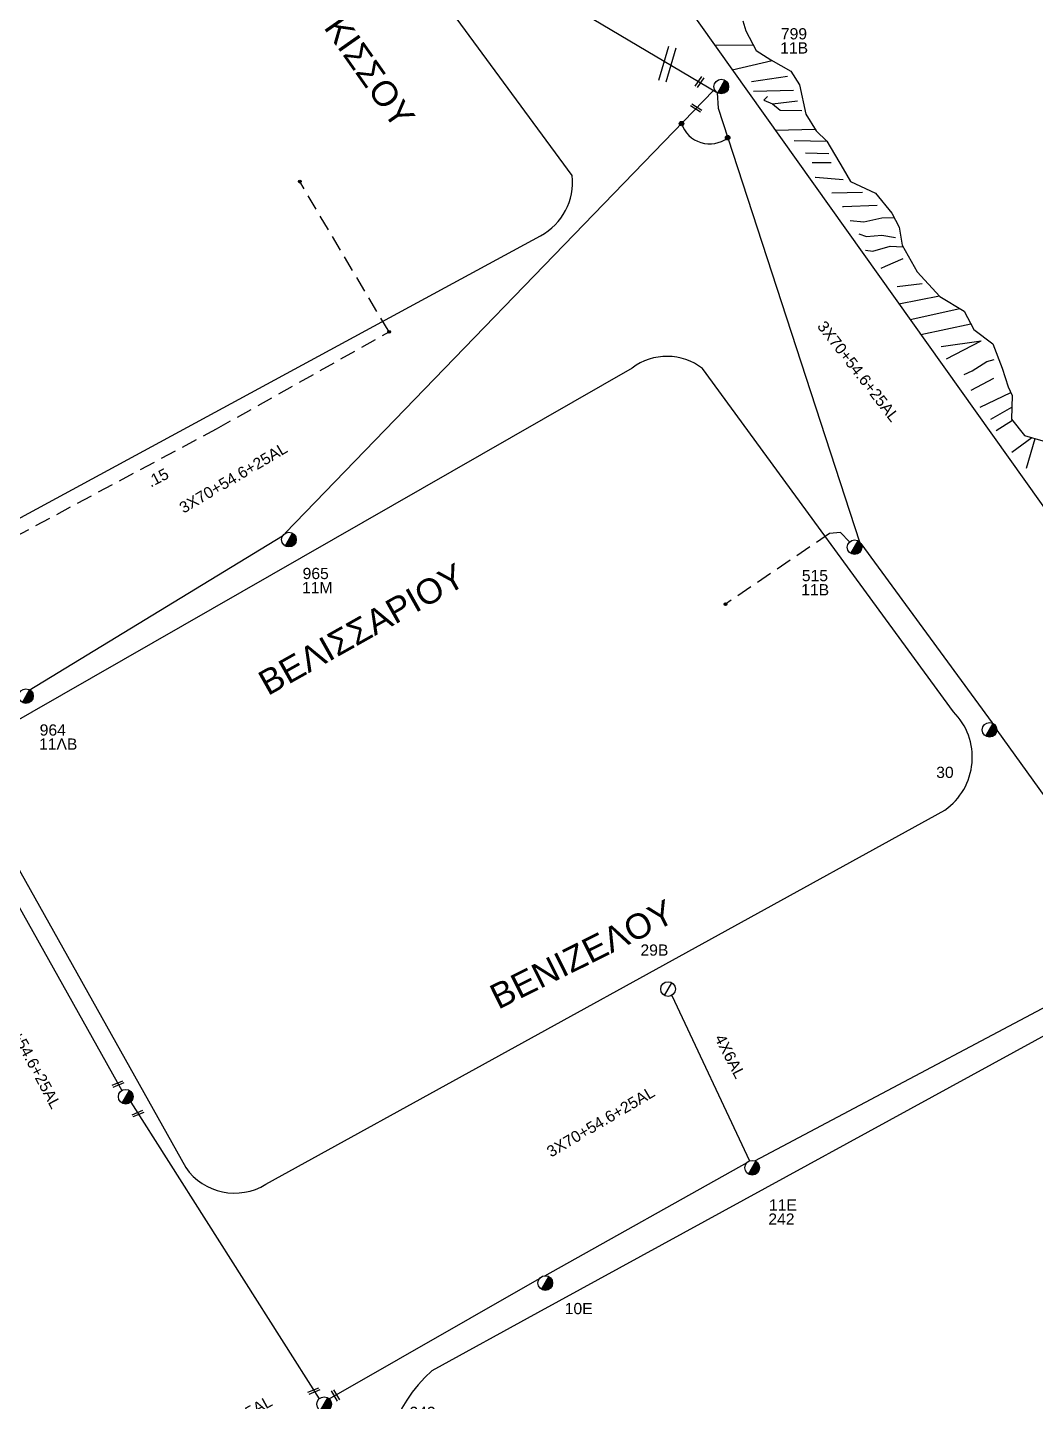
# Model space of a CAD drawing. Header units: millimetres. Extents: x 912 to 3023, y 735 to 1796.
# Drawn here: x 1245.8 to 1407.3, y 1155.2 to 1375.5 of the extents above; entities that cross this region are included whole.
import ezdxf

# ---------------------------------------------------------------- set-up
doc = ezdxf.new("R2010")
doc.units = ezdxf.units.MM
doc.linetypes.add('DASHED', pattern=[19.05, 12.7, -6.35])
for name, color, linetype in [('Άγνωστα', 7, 'Continuous'), ('Γέφυρες Εναέριου Δικτύου', 7, 'Continuous'), ('Επιγραφές - Σχήματα', 7, 'Continuous'), ('Μηχανική τομή', 7, 'Continuous'), ('Στύλος ΦΜ', 7, 'Continuous'), ('Στύλος ΦΜ @ 1', 7, 'Continuous'), ('Συνδέσεις', 7, 'Continuous'), ('Συνεστραμμένα ΧΤ   3x70+54.6+25 AL', 7, 'SYN_LINE'), ('Τομή', 7, 'Continuous'), ('Υπόβαθρο ΔΕΗ', 7, 'Continuous'), ('Υπόγεια καλώδια Παροχών ΧΤ   .15', 7, 'DASHED'), ('Υπόγεια καλώδια Παροχών ΧΤ   4x6', 7, 'DASHED')]:
    doc.layers.add(name, color=color, linetype=linetype)
doc.styles.get("Standard").update_dxf_attribs({"font": 'ARIAL.TTF'})
doc.linetypes.add('SYN_LINE', pattern='A,0.5,-0.0001,["/\\/\\/\\/",Standard,S=0.1,R=0,X=0,Y=-0.05],-0.25', length=0.7501)

# ---------------------------------------------------------------- blocks, each defined once
blk = doc.blocks.new('ΥΠΑΡΧΩΝ ΤΣΙΜΕΝΤΕΝΙΟΣ ΣΤΥΛΟΣ')
at = {"layer": 'Στύλος ΦΜ'}
blk.add_hatch(color=7, dxfattribs=at).paths.add_polyline_path([(-1.29, -2.28, 0.574793), (2.62, 0, 0.268822), (1.3, 2.27)])
at = {"layer": 'Στύλος ΦΜ', "color": 7}
blk.add_line((-1.29, -2.28), (1.3, 2.27), dxfattribs=at)
blk.add_circle((0, 0), 2.62, dxfattribs=at)
at = {"layer": 'Στύλος ΦΜ', "flags": 4}
for tag, p in [('ΑΡΙΘΜΟΣ', (-4.68, 8.05)), ('ΤΥΠΟΣ', (-4.91, 3.03))]:
    blk.add_attdef(tag, p, '', height=4, dxfattribs=at)
blk = doc.blocks.new('ΠΡΟΒΛΕΠΟΜΕΝΟΣ ΤΣΙΜΕΝΤΕΝΙΟΣ ΣΤΥΛΟΣ')
at = {"layer": 'Στύλος ΦΜ', "color": 7}
blk.add_line((-1.29, -2.28), (1.3, 2.27), dxfattribs=at)
blk.add_circle((0, 0), 2.62, dxfattribs=at)
at = {"layer": 'Στύλος ΦΜ', "flags": 4}
for tag, p in [('ΑΡΙΘΜΟΣ', (-3.98, 8.33)), ('ΤΥΠΟΣ', (-4.12, 3.18))]:
    blk.add_attdef(tag, p, '', height=4, dxfattribs=at)
blk = doc.blocks.new('ΜΗΧΑΝΙΚΗ ΤΟΜΗ')
at = {"layer": 'Μηχανική τομή', "ltscale": 40}
for p, q in [((-1.89, 0.78), (1.89, 0.78)), ((1.89, 0), (-1.89, 0))]:
    blk.add_line(p, q, dxfattribs=at)
blk = doc.blocks.new('ΤΟΜΗ')
at = {"layer": 'Τομή', "ltscale": 40}
for p, q in [((-5.68, 0), (5.68, 0)), ((5.68, -2.33), (-5.68, -2.33))]:
    blk.add_line(p, q, dxfattribs=at)
blk = doc.blocks.new('_ΣΥΝΔΕΣΗ')
at = {"layer": 'Συνδέσεις', "linetype": 'SYN_LINE', "ltscale": 40}
blk.add_hatch(color=256, dxfattribs=at).paths.add_polyline_path([(0.5, -0.01, 1), (-0.5, -0.01, 1)])
at = {"layer": 'Συνδέσεις'}
blk.add_circle((0, -0.01), 0.5, dxfattribs=at)

msp = doc.modelspace()

# ---------------------------------------------------------------- linework, layer by layer
at = {"layer": 'Άγνωστα', "color": 30, "linetype": 'DASHED', "ltscale": 0.2}
msp.add_lwpolyline([(1377.53, 1293.05), (1376.1, 1294.54), (1374.33, 1294.4), (1357.64, 1283.07)], dxfattribs=at)
at = {"layer": 'Γέφυρες Εναέριου Δικτύου'}
msp.add_arc((1355.1, 1361.61), 4.75, 198.3103, 307.6512, dxfattribs=at)
at = {"layer": 'Συνεστραμμένα ΧΤ   3x70+54.6+25 AL', "color": 85, "ltscale": 20}
msp.add_lwpolyline([(1305.63, 1395.18), (1356.21, 1365.15)], dxfattribs=at)
at = {"layer": 'Συνεστραμμένα ΧΤ   3x70+54.6+25 AL', "color": 30, "ltscale": 20}
for points in [[(1287.08, 1294.44), (1355.74, 1365.43)], [(1356.34, 1365.06), (1356.46, 1362.57), (1379.12, 1293.07)], [(1246.05, 1269.26), (1286.66, 1294.03)], [(1379.36, 1292.78), (1400.38, 1264.03)], [(1401.16, 1262.88), (1425.9, 1228.51)], [(1362.33, 1193.84), (1425.24, 1227.2)], [(1328.71, 1175.41), (1361.11, 1193.58)], [(1294.14, 1155.66), (1327.85, 1174.98)]]:
    msp.add_lwpolyline(points, dxfattribs=at)
at = {"layer": 'Συνεστραμμένα ΧΤ   3x70+54.6+25 AL', "color": 133, "ltscale": 20}
for points in [[(1217.52, 1282.45), (1260.87, 1205.09)], [(1262.33, 1203.26), (1292.5, 1155.65)]]:
    msp.add_lwpolyline(points, dxfattribs=at)
at = {"layer": 'Υπόβαθρο ΔΕΗ'}
for points in [[(1496.62, 1307.55), (1357.06, 1451.21), (1281.96, 1529.25), (1259.44, 1510.9), (1319.65, 1423.66), (1429.14, 1269.87), (1496.62, 1307.55)], [(1360.43, 1376.56), (1360.89, 1374.96), (1362.58, 1371.81), (1364.92, 1370.33), (1368.14, 1368.5), (1369.53, 1366.34), (1370.54, 1361.63), (1372.16, 1358.97), (1373.88, 1357.32), (1376.49, 1352.87), (1377.7, 1350.83), (1381.69, 1348.97), (1384.3, 1345.76), (1385.49, 1343.49), (1385.96, 1340.62), (1388.36, 1336.32), (1392.03, 1332.39), (1395.9, 1330.06), (1397.47, 1327.12), (1400.52, 1324.82), (1402.01, 1320.9), (1402.95, 1317.92), (1403.63, 1316.53), (1403.51, 1312.73), (1405.58, 1310.13), (1408.51, 1309.25)], [(1355.92, 1372.71), (1362.07, 1372.75)], [(1358.74, 1368.75), (1365.13, 1370.21)], [(1361.82, 1366.84), (1367.58, 1367.69)], [(1362.16, 1365.33), (1368.53, 1365.49)], [(1364.41, 1364.46), (1363.8, 1363.88), (1365.2, 1363.27), (1369.21, 1363.78)], [(1365.2, 1363.27), (1366.44, 1362.24), (1369.88, 1362.19)], [(1365.64, 1359.06), (1372.01, 1359.22)], [(1368.64, 1357.4), (1373.88, 1357.32)], [(1370.47, 1355.44), (1374.22, 1355.3), (1374.22, 1355.3)], [(1371.55, 1353.88), (1374.61, 1353.9)], [(1372, 1351.5), (1372.1, 1351.5), (1376.54, 1351.16)], [(1374.7, 1349.01), (1379.59, 1349.12)], [(1376.42, 1346.84), (1376.58, 1346.84), (1381.97, 1347.03)], [(1377.61, 1344.57), (1379.83, 1344.36), (1382.71, 1345.02), (1384.68, 1345.04)], [(1379.01, 1342.45), (1380.26, 1342.02), (1382.69, 1342.21), (1384.93, 1341.87)], [(1380.1, 1339.83), (1381.26, 1339.67), (1384.03, 1340.47), (1386.1, 1340.36)], [(1382.61, 1336.94), (1383.32, 1337.26), (1386.12, 1338.5)], [(1385.17, 1333.98), (1389.19, 1334.46)], [(1385.46, 1331.23), (1391.94, 1332.49)], [(1387.27, 1328.68), (1395.21, 1330.48)], [(1388.98, 1326.28), (1396.99, 1328.03)], [(1392.22, 1324.35), (1398.64, 1325.27)], [(1393.06, 1322.39), (1398.64, 1325.27)], [(1395.89, 1319.88), (1397.21, 1320.49), (1399.56, 1321.97), (1400.7, 1322.3)], [(1397.06, 1317.4), (1400.66, 1319.31)], [(1398.48, 1314.65), (1403.39, 1317.01)], [(1400.16, 1312.71), (1403.57, 1314.67)], [(1401.02, 1310.9), (1403.64, 1312.57)], [(1403.56, 1307.43), (1406.74, 1309.78)], [(1405.89, 1304.85), (1407.28, 1309.62)]]:
    msp.add_lwpolyline(points, dxfattribs=at)
for points in [[(1226.2, 1286.98), (1226.2, 1286.98), (1328, 1342.12, 0.303533), (1333.08, 1351.77), (1290.53, 1409.65), (1251.74, 1464.73, 0.315464), (1248.65, 1465.84), (1169.61, 1461.49), (1119.91, 1458.42), (1214.59, 1290.73, 0.333652), (1226.2, 1286.98, 20.832284)], [(1283.99, 1190.07), (1392.83, 1250.07, 0.465205), (1394.2, 1265.82, -2.836458), (1394.2, 1265.82), (1353.96, 1320.83, 0.339974), (1342.69, 1320.92), (1241.72, 1263.02), (1241.72, 1263.02, 0.339698), (1237.88, 1252.04), (1271.12, 1192.75, 0.397671), (1283.99, 1190.07, 7.556439)]]:
    msp.add_lwpolyline(points, format="xyb", dxfattribs=at)
msp.add_lwpolyline([(1467.76, 1164.9), (1430.45, 1218.88, 0.382493), (1420.34, 1220.24), (1327.52, 1169.44), (1310.57, 1160.17, 0.261674), (1303.1, 1137.85), (1328.92, 1092.78), (1332.17, 1086.18, 0.339954), (1343.07, 1084.36), (1438.65, 1135, -0.26783), (1467.76, 1164.9)], format="xyb", close=True, dxfattribs=at)
at = {"layer": 'Υπόγεια καλώδια Παροχών ΧΤ   .15', "color": 133, "ltscale": 0.2}
msp.add_lwpolyline([(1219.34, 1283.82), (1220.91, 1284.58), (1223.56, 1283.08), (1276.08, 1311.19), (1303.72, 1326.72), (1289.4, 1350.81)], dxfattribs=at)
at = {"layer": 'Υπόγεια καλώδια Παροχών ΧΤ   4x6', "color": 30, "linetype": 'SYN_LINE', "ltscale": 20}
msp.add_lwpolyline([(1349.06, 1220.36), (1361.49, 1193.82)], dxfattribs=at)

# ---------------------------------------------------------------- block references
at = {"layer": 'Μηχανική τομή'}
for p, xscale, yscale, zscale, rotation in [((1353.66, 1366.67), 0.5000000000001655, 0.5000000000001655, 0.5000000000001655, 54.89666997335154), ((1352.83, 1362.43), 0.5000000000002477, 0.5000000000002477, 0.5000000000002477, 327.128855034584), ((1260.18, 1206.32), 0.5000000000004393, 0.5000000000004393, 0.5000000000004393, 202.0910860683802), ((1263.39, 1201.58), 0.5000000000004393, 0.5000000000004393, 0.5000000000004393, 202.0910860683802), ((1291.58, 1157.1), 0.5000000000004393, 0.5000000000004393, 0.5000000000004393, 202.0910860683802), ((1295.31, 1156.33), 0.5000000000002769, 0.5000000000002769, 0.5000000000002769, 120.4472056917649)]:
    msp.add_blockref('ΜΗΧΑΝΙΚΗ ΤΟΜΗ', p, dxfattribs=dict(at, xscale=xscale, yscale=yscale, zscale=zscale, rotation=rotation))
at = {"layer": 'Στύλος ΦΜ @ 1', "ltscale": 40}
ref = msp.add_blockref('ΥΠΑΡΧΩΝ ΤΣΙΜΕΝΤΕΝΙΟΣ ΣΤΥΛΟΣ', (1356.98, 1366.05), dxfattribs=dict(at, xscale=0.4499999999998181, yscale=0.4499999999998181, zscale=0.4499999999998181))
ref.add_attrib('ΤΥΠΟΣ', '11B', (1366.42, 1371.34), dxfattribs={"layer": 'Στύλος ΦΜ', "height": 1.8, "flags": 4})
ref.add_attrib('ΑΡΙΘΜΟΣ', '799', (1366.53, 1373.61), dxfattribs={"layer": 'Στύλος ΦΜ', "height": 1.8, "flags": 4})
ref = msp.add_blockref('ΥΠΑΡΧΩΝ ΤΣΙΜΕΝΤΕΝΙΟΣ ΣΤΥΛΟΣ', (1287.66, 1293.42), dxfattribs=dict(at, xscale=0.4499999999998181, yscale=0.4499999999998181, zscale=0.4499999999998181))
ref.add_attrib('ΤΥΠΟΣ', '11M', (1289.76, 1284.82), dxfattribs={"layer": 'Στύλος ΦΜ', "height": 1.8, "flags": 4})
ref.add_attrib('ΑΡΙΘΜΟΣ', '965', (1289.86, 1287.09), dxfattribs={"layer": 'Στύλος ΦΜ', "height": 1.8, "flags": 4})
ref = msp.add_blockref('ΥΠΑΡΧΩΝ ΤΣΙΜΕΝΤΕΝΙΟΣ ΣΤΥΛΟΣ', (1378.34, 1292.2), dxfattribs=dict(at, xscale=0.4499999999998181, yscale=0.4499999999998181, zscale=0.4499999999998181))
ref.add_attrib('ΤΥΠΟΣ', '11B', (1369.79, 1284.48), dxfattribs={"layer": 'Στύλος ΦΜ', "height": 1.8, "flags": 4})
ref.add_attrib('ΑΡΙΘΜΟΣ', '515', (1369.89, 1286.75), dxfattribs={"layer": 'Στύλος ΦΜ', "height": 1.8, "flags": 4})
ref = msp.add_blockref('ΥΠΑΡΧΩΝ ΤΣΙΜΕΝΤΕΝΙΟΣ ΣΤΥΛΟΣ', (1245.51, 1268.33), dxfattribs=dict(at, xscale=0.4499999999998181, yscale=0.4499999999998181, zscale=0.4499999999998181))
ref.add_attrib('ΤΥΠΟΣ', '11ΛB', (1247.6, 1259.74), dxfattribs={"layer": 'Στύλος ΦΜ', "height": 1.8, "flags": 4})
ref.add_attrib('ΑΡΙΘΜΟΣ', '964', (1247.71, 1262), dxfattribs={"layer": 'Στύλος ΦΜ', "height": 1.8, "flags": 4})
ref = msp.add_blockref('ΥΠΑΡΧΩΝ ΤΣΙΜΕΝΤΕΝΙΟΣ ΣΤΥΛΟΣ', (1399.98, 1262.92), dxfattribs=dict(at, xscale=0.4499999999998181, yscale=0.4499999999998181, zscale=0.4499999999998181))
ref.add_attrib('ΤΥΠΟΣ', '30', (1391.43, 1255.21), dxfattribs={"layer": 'Στύλος ΦΜ', "height": 1.8, "flags": 4})
ref = msp.add_blockref('ΠΡΟΒΛΕΠΟΜΕΝΟΣ ΤΣΙΜΕΝΤΕΝΙΟΣ ΣΤΥΛΟΣ', (1348.45, 1221.37), dxfattribs=dict(at, xscale=0.4499999999998181, yscale=0.4499999999998181, zscale=0.4499999999998181))
ref.add_attrib('ΑΡΙΘΜΟΣ', '29Β', (1344.02, 1226.72), dxfattribs={"layer": 'Στύλος ΦΜ', "height": 1.8, "flags": 4})
at = {"layer": 'Στύλος ΦΜ @ 1', "ltscale": 40, "xscale": 0.4499999999998181, "yscale": 0.4499999999998181, "zscale": 0.4499999999998181}
msp.add_blockref('ΥΠΑΡΧΩΝ ΤΣΙΜΕΝΤΕΝΙΟΣ ΣΤΥΛΟΣ', (1261.51, 1204.11), dxfattribs=at)
at = {"layer": 'Στύλος ΦΜ @ 1', "ltscale": 40}
ref = msp.add_blockref('ΥΠΑΡΧΩΝ ΤΣΙΜΕΝΤΕΝΙΟΣ ΣΤΥΛΟΣ', (1361.93, 1192.73), dxfattribs=dict(at, xscale=0.4499999999998181, yscale=0.4499999999998181, zscale=0.4499999999998181))
ref.add_attrib('ΤΥΠΟΣ', '242', (1364.52, 1183.59), dxfattribs={"layer": 'Στύλος ΦΜ', "height": 1.8, "flags": 4})
ref.add_attrib('ΑΡΙΘΜΟΣ', '11E', (1364.62, 1185.86), dxfattribs={"layer": 'Στύλος ΦΜ', "height": 1.8, "flags": 4})
ref = msp.add_blockref('ΥΠΑΡΧΩΝ ΤΣΙΜΕΝΤΕΝΙΟΣ ΣΤΥΛΟΣ', (1328.76, 1174.23), dxfattribs=dict(at, xscale=0.4499999999998181, yscale=0.4499999999998181, zscale=0.4499999999998181))
ref.add_attrib('ΤΥΠΟΣ', '10E', (1331.88, 1169.25), dxfattribs={"layer": 'Στύλος ΦΜ', "height": 1.8, "flags": 4})
ref = msp.add_blockref('ΥΠΑΡΧΩΝ ΤΣΙΜΕΝΤΕΝΙΟΣ ΣΤΥΛΟΣ', (1293.32, 1154.82), dxfattribs=dict(at, xscale=0.4499999999998181, yscale=0.4499999999998181, zscale=0.4499999999998181))
ref.add_attrib('ΤΥΠΟΣ', '11M', (1306.88, 1150.34), dxfattribs={"layer": 'Στύλος ΦΜ', "height": 1.8, "flags": 4})
ref.add_attrib('ΑΡΙΘΜΟΣ', '243', (1306.99, 1152.6), dxfattribs={"layer": 'Στύλος ΦΜ', "height": 1.8, "flags": 4})
at = {"layer": 'Συνδέσεις'}
for p, xscale, yscale, zscale in [((1350.6, 1360.12), 0.7137409986061013, 0.7137409986061013, 0.7137409986061013), ((1358, 1357.86), 0.7137409986061013, 0.7137409986061013, 0.7137409986061013), ((1289.4, 1350.81), 0.4499999999998181, 0.4499999999998181, 0.4499999999998181), ((1303.72, 1326.72), 0.4499999999998181, 0.4499999999998181, 0.4499999999998181), ((1357.64, 1283.07), 0.4499999999998181, 0.4499999999998181, 0.4499999999998181)]:
    msp.add_blockref('_ΣΥΝΔΕΣΗ', p, dxfattribs=dict(at, xscale=xscale, yscale=yscale, zscale=zscale))
at = {"layer": 'Τομή', "xscale": 0.4999999999999921, "yscale": 0.4999999999999921, "zscale": 0.4999999999999921, "rotation": 253.7448346096623}
msp.add_blockref('ΤΟΜΗ', (1348.9, 1369.49), dxfattribs=at)

# ---------------------------------------------------------------- texts
at = {"layer": 'Επιγραφές - Σχήματα', "color": 7, "char_height": 4, "width": 168.3718, "attachment_point": 1}
for s, insert, rotation in [('ΝΑΡΚΙΣΣΟΥ', (1289.81, 1387.23), 305.0774), ('ΒΕΛΙΣΣΑΡΙΟΥ', (1282.33, 1271.8), 29.3656), ('ΒΕΝΙΖΕΛΟΥ', (1319.44, 1221.62), 26.492)]:
    msp.add_mtext(s, dxfattribs=dict(at, insert=insert, rotation=rotation))
at = {"layer": 'Συνεστραμμένα ΧΤ   3x70+54.6+25 AL', "color": 7, "char_height": 1.8, "width": 168.3718, "attachment_point": 1}
for insert, rotation in [((1373.67, 1328.69), 307.7867), ((1269.86, 1299.11), 30.6583), ((1242.04, 1220.11), 297.9893), ((1328.76, 1195.88), 30.6583), ((1267.16, 1146.86), 28.7015)]:
    msp.add_mtext('3X70+54.6+25AL', dxfattribs=dict(at, insert=insert, rotation=rotation))
at = {"layer": 'Υπόγεια καλώδια Παροχών ΧΤ   .15', "color": 7, "insert": (1264.67, 1303.34), "char_height": 1.8, "width": 168.3718, "attachment_point": 1, "rotation": 27.6346}
msp.add_mtext('.15', dxfattribs=at)
at = {"layer": 'Υπόγεια καλώδια Παροχών ΧΤ   4x6', "color": 7, "insert": (1357.45, 1214.35), "char_height": 1.8, "width": 168.3718, "attachment_point": 1, "rotation": 297.3611}
msp.add_mtext('4X6AL', dxfattribs=at)

doc.saveas('drawing.dxf')
